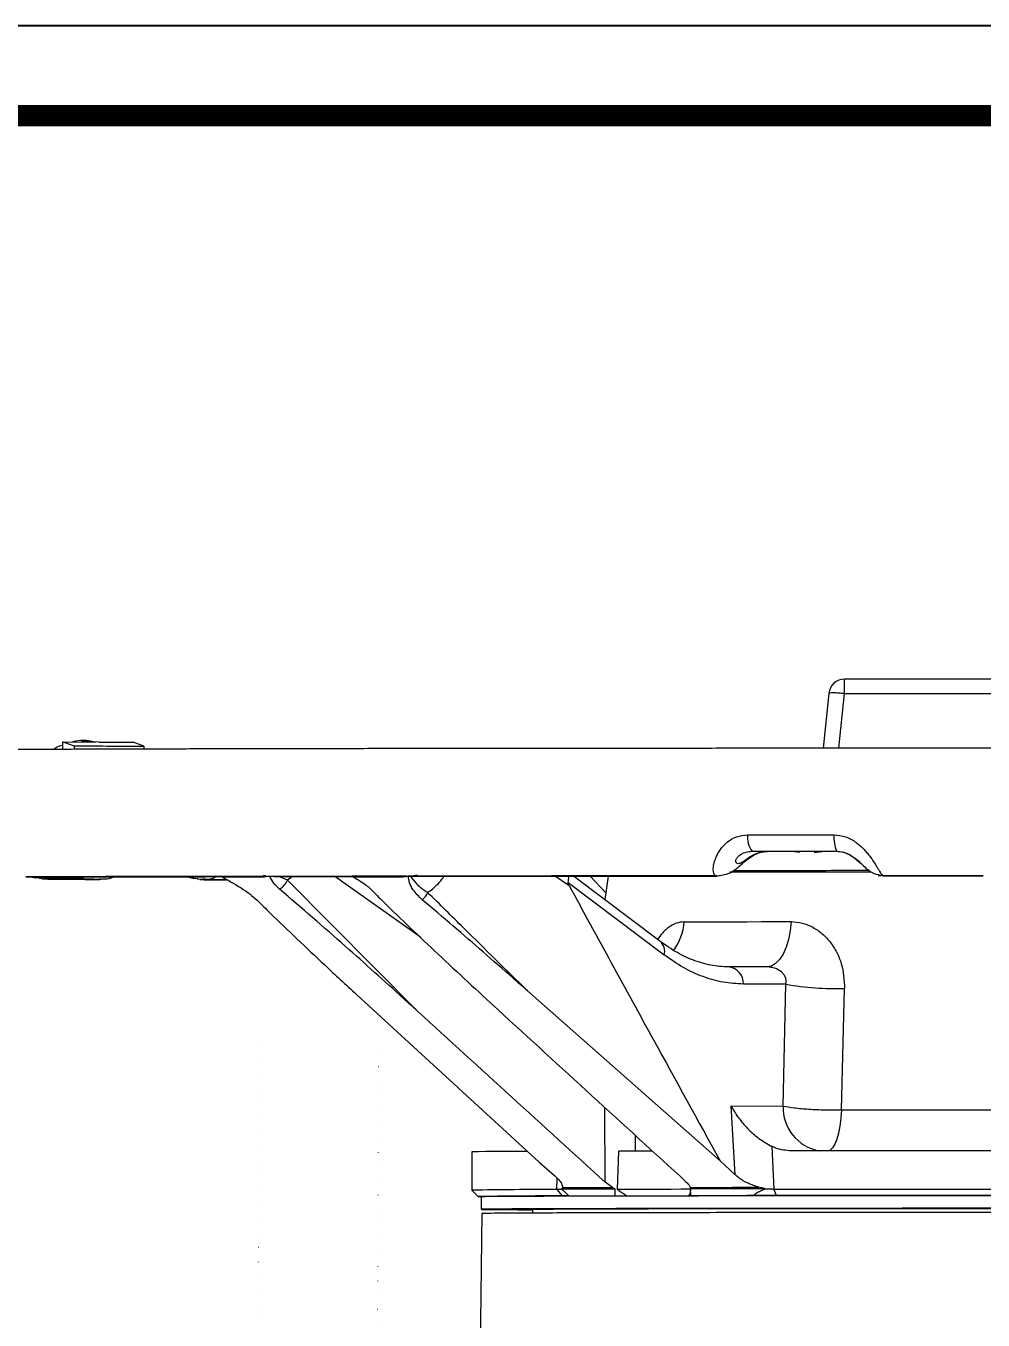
# Model space of a CAD drawing. Header units: millimetres. Extents: x 2642 to 4256, y 821 to 2003.
# Drawn here: x 3690.7 to 3840.6, y 1799.9 to 2002.6 of the extents above; entities that cross this region are included whole.
import ezdxf

# ---------------------------------------------------------------- set-up
doc = ezdxf.new("R2010")
doc.units = ezdxf.units.MM
doc.layers.add('5剖面线层', color=2, linetype='Continuous')
doc.layers.add('粗实线', color=7, linetype='Continuous', lineweight=40)

# ---------------------------------------------------------------- blocks, each defined once
blk = doc.blocks.new('图框2')
blk.add_line((23795.37, 7810.82), (22181, 7810.82))
at = {"const_width": 3.38}
blk.add_lwpolyline([(23781.31, 7796.75), (22251.31, 7796.75), (22251.31, 6643.63), (23781.31, 6643.63)], close=True, dxfattribs=at)

msp = doc.modelspace()

# ---------------------------------------------------------------- hatches: boundary and pattern name
at = {"layer": '5剖面线层'}
h = msp.add_hatch(dxfattribs=at)
h.set_pattern_fill('ANSI31', color=256, scale=0.5, angle=90)
h.set_pattern_definition([(135, (6315.0344, -2390.8635), (-1.122532, -1.122532), [])])
edge = h.paths.add_edge_path()
edge.add_ellipse((3736.457, 1847.564), major_axis=(-0.136, 701.893), ratio=0.0134611, start_angle=113.403806, end_angle=115.255842, ccw=False)
edge.add_arc((3731.06, 1250.811), 317.97, 90.58015, 91.86389)
edge.add_spline(control_points=[(3720.718, 1568.612), (3720.639, 1568.608), (3720.471, 1568.599), (3720.289, 1568.582), (3720.109, 1568.561), (3719.894, 1568.519), (3719.64, 1568.442), (3719.347, 1568.31), (3719.022, 1568.091), (3718.703, 1567.767), (3718.447, 1567.342), (3718.293, 1566.892), (3718.291, 1566.59), (3718.276, 1566.465)], knot_values=[0, 0, 0, 0, 0.143587, 0.3046059, 0.4330907, 0.511146, 0.5653697, 0.6229657, 0.690996, 0.7670468, 0.8502185, 0.9379743, 1, 1, 1, 1], degree=3, periodic=0)
edge.add_line((3718.276, 1566.465), (3718.279, 1548.092))
edge.add_line((3718.279, 1548.092), (3727.97, 1548.092))
edge = h.paths.add_edge_path()
edge.add_spline(control_points=[(3774.214, 1566.425), (3774.214, 1566.564), (3774.228, 1566.702), (3774.282, 1566.971), (3774.322, 1567.102), (3774.428, 1567.357), (3774.493, 1567.479), (3774.645, 1567.706), (3774.733, 1567.813), (3774.929, 1568.008), (3775.035, 1568.095), (3775.262, 1568.247), (3775.385, 1568.313), (3775.639, 1568.418), (3775.77, 1568.458), (3776.039, 1568.511), (3776.178, 1568.525), (3776.315, 1568.525)], knot_values=[0, 0, 0, 0, 0.125, 0.125, 0.25, 0.25, 0.375, 0.375, 0.5, 0.5, 0.625, 0.625, 0.75, 0.75, 0.875, 0.875, 1, 1, 1, 1], degree=3, periodic=0)
edge.add_line((3776.315, 1568.525), (3798.37, 1568.529))
edge.add_line((3798.37, 1568.529), (3798.37, 1572.746))
edge.add_line((3798.37, 1572.746), (3795.712, 1572.728))
edge.add_line((3795.712, 1572.728), (3787.697, 1572.787))
edge.add_line((3787.697, 1572.787), (3787.418, 1586.376))
edge.add_line((3787.418, 1586.376), (3787.31, 1586.376))
edge.add_line((3787.31, 1586.376), (3786.785, 1586.9))
edge.add_line((3786.785, 1586.9), (3786.26, 1587.425))
edge.add_line((3786.26, 1587.425), (3778.118, 1587.424))
edge.add_line((3778.118, 1587.424), (3777.592, 1586.899))
edge.add_line((3777.592, 1586.899), (3777.067, 1586.374))
edge.add_line((3777.067, 1586.374), (3777.066, 1584.274))
edge.add_line((3777.066, 1584.274), (3767.265, 1584.272))
edge.add_line((3767.265, 1584.272), (3767.144, 1577.429))
edge.add_line((3767.144, 1577.429), (3767.023, 1570.586))
edge.add_arc((3765.262, 1570.52), 1.762, -54.66619, 2.16996, ccw=False)
edge.add_arc((3780.168, 945.497), 623.74, 91.275674, 91.732412)
edge.add_arc((3752.756, 1943.449), 374.595, 270.03216, 271.30865, ccw=False)
edge.add_line((3752.966, 1568.854), (3745.183, 1568.825))
edge.add_ellipse((3736.457, 1847.564), major_axis=(-0.136, 701.893), ratio=0.0134611, start_angle=244.74386, end_angle=246.601321, ccw=False)
edge.add_line((3745.06, 1548.092), (3759.994, 1548.092))
edge.add_line((3759.994, 1548.092), (3759.994, 1551.724))
edge.add_line((3759.994, 1551.724), (3772.101, 1551.724))
edge.add_spline(control_points=[(3772.101, 1551.724), (3772.248, 1551.726), (3772.387, 1551.74), (3772.656, 1551.793), (3772.787, 1551.833), (3773.041, 1551.938), (3773.164, 1552.004), (3773.392, 1552.156), (3773.498, 1552.243), (3773.694, 1552.439), (3773.781, 1552.545), (3773.933, 1552.772), (3773.999, 1552.895), (3774.104, 1553.149), (3774.144, 1553.28), (3774.198, 1553.549), (3774.212, 1553.687), (3774.212, 1553.826)], knot_values=[0, 0, 0, 0, 0.125, 0.125, 0.25, 0.25, 0.375, 0.375, 0.5, 0.5, 0.625, 0.625, 0.75, 0.75, 0.875, 0.875, 1, 1, 1, 1], degree=3, periodic=0)
edge.add_line((3774.212, 1553.826), (3774.214, 1566.555))
h.paths.add_polyline_path([(3899.919, 1584.835), (3893.713, 1584.835), (3893.712, 1586.374), (3893.187, 1586.899), (3892.662, 1587.424), (3884.519, 1587.425), (3883.994, 1586.9), (3883.359, 1586.266), (3883.083, 1572.787), (3872.409, 1572.709), (3872.409, 1569.059), (3878.43, 1569.088), (3899.919, 1569.088)])
edge = h.paths.add_edge_path()
edge.add_spline(control_points=[(3920.223, 1571.124), (3920.222, 1570.957), (3920.244, 1570.797), (3920.324, 1570.483), (3920.383, 1570.327), (3920.611, 1569.894), (3920.831, 1569.641), (3921.096, 1569.452)], knot_values=[0, 0, 0, 0, 0.25, 0.25, 0.5, 0.5, 1, 1, 1, 1], degree=3, periodic=0)
edge.add_spline(control_points=[(3921.096, 1569.452), (3921.232, 1569.354), (3921.354, 1569.243), (3921.471, 1569.108), (3921.479, 1569.098), (3921.487, 1569.088)], knot_values=[0, 0, 0, 0, 0.25, 0.25, 0.2695281, 0.2695281, 0.2695281, 0.2695281], degree=3, periodic=0)
edge.add_line((3921.487, 1569.088), (3913.551, 1569.088))
edge.add_line((3913.551, 1569.088), (3913.551, 1584.835))
edge.add_line((3913.551, 1584.835), (3919.979, 1584.835))
edge.add_line((3919.979, 1584.835), (3919.984, 1584.835))
edge.add_line((3919.984, 1584.835), (3920.223, 1571.124))
h.paths.add_polyline_path([(3926.002, 1566.988, 0.4142136), (3923.902, 1569.088), (3913.716, 1569.088), (3913.735, 1552.291), (3913.735, 1548.092), (3917.228, 1548.092), (3921.973, 1548.092), (3924.002, 1548.092), (3926.002, 1548.092)])

# ---------------------------------------------------------------- linework, layer by layer
at = {"color": 7, "linetype": 'Continuous', "lineweight": 25}
for p, q in [((3818.89, 1898.028), (3818.89, 1900.283)), ((3851.865, 1900.283), (3818.89, 1900.283)), ((3816.404, 1898.042), (3815.511, 1889.465)), ((3818, 1889.466), (3818.89, 1898.028)), ((3818.89, 1898.028), (3851.865, 1898.027)), ((3696.499, 1890.473), (3698.292, 1889.849)), ((3696.499, 1890.473), (3701.635, 1890.45)), ((3696.499, 1889.297), (3696.499, 1890.473)), ((3698.292, 1889.849), (3698.292, 1889.303)), ((3702.175, 1890.448), (3699.449, 1890.568)), ((3700.206, 1890.692), (3699.67, 1890.694)), ((3702.175, 1890.448), (3707.503, 1890.427)), ((3709.166, 1889.797), (3707.503, 1890.427)), ((3709.166, 1889.797), (3709.166, 1889.337)), ((3804.395, 1873.338), (3817.641, 1873.342)), ((3804.395, 1873.338), (3806.774, 1873.315)), ((3811.839, 1873.16), (3810.601, 1873.311)), ((3814.113, 1873.161), (3815.353, 1873.313)), ((3690.815, 1869.321), (3690.733, 1869.333)), ((3690.815, 1869.321), (3691.034, 1869.332)), ((3692.989, 1869.076), (3692.413, 1869.202)), ((3692.829, 1869.145), (3693.166, 1869.1)), ((3693.323, 1869.012), (3693.037, 1869.048)), ((3693.237, 1869.021), (3693.037, 1869.048)), ((3693.166, 1869.1), (3693.224, 1869.092)), ((3693.224, 1869.092), (3694.174, 1868.964)), ((3701.454, 1868.981), (3702.253, 1869.021)), ((3702.197, 1868.935), (3703.009, 1869.059)), ((3702.253, 1869.021), (3702.437, 1869.03)), ((3704.095, 1869.225), (3704.747, 1869.324)), ((3717.634, 1868.999), (3717.241, 1869.097)), ((3717.938, 1868.933), (3717.525, 1868.975)), ((3717.628, 1868.965), (3717.525, 1868.975)), ((3718.099, 1868.943), (3717.938, 1868.933)), ((3717.938, 1868.933), (3722.109, 1868.923)), ((3718.517, 1868.942), (3718.099, 1868.943)), ((3718.222, 1868.951), (3718.625, 1868.891)), ((3721.504, 1869.456), (3727.967, 1869.469)), ((3721.504, 1869.456), (3721.76, 1869.319)), ((3721.76, 1869.319), (3728.002, 1869.326)), ((3728.257, 1869.468), (3727.854, 1869.467)), ((3727.967, 1869.469), (3728.002, 1869.326)), ((3728.002, 1869.326), (3728.745, 1869.429)), ((3731.686, 1868.806), (3730.22, 1869.419)), ((3732.468, 1869.388), (3731.686, 1868.806)), ((3752.078, 1848.245), (3731.686, 1868.806)), ((3752.497, 1859.866), (3739.11, 1869.399)), ((3741.774, 1869.435), (3741.858, 1869.428)), ((3742.144, 1869.493), (3749.529, 1869.503)), ((3742.144, 1869.493), (3742.426, 1869.337)), ((3742.426, 1869.337), (3749.521, 1869.34)), ((3749.529, 1869.503), (3749.521, 1869.34)), ((3750.546, 1869.445), (3750.942, 1869.42)), ((3751.456, 1869.525), (3751.974, 1869.631)), ((3773.629, 1869.442), (3775.765, 1867.958)), ((3789.982, 1859.243), (3776.467, 1869.444)), ((3781.495, 1866.82), (3779.076, 1869.446)), ((3781.865, 1869.448), (3781.346, 1865.761)), ((3798.725, 1869.492), (3799.405, 1869.545)), ((3798.761, 1869.478), (3799.405, 1869.545)), ((3798.834, 1869.5), (3798.761, 1869.478)), ((3824.163, 1869.553), (3824.534, 1869.522)), ((3824.882, 1869.482), (3824.163, 1869.553)), ((3824.474, 1869.611), (3824.618, 1869.568)), ((3775.628, 1868.428), (3790.638, 1857.098)), ((3806.781, 1855.225), (3800.668, 1855.244)), ((3807.385, 1855.206), (3807.38, 1855.173)), ((3807.407, 1855.341), (3807.391, 1855.243)), ((3742.469, 1850.908), (3771.048, 1824.65)), ((3799.402, 1824.863), (3769.221, 1851.483)), ((3809.68, 1852.511), (3803.034, 1852.531)), ((3809.243, 1833.437), (3809.68, 1852.511)), ((3818.409, 1832.841), (3818.888, 1851.855)), ((3781.393, 1821.532), (3781.361, 1833.193)), ((3801.109, 1833.463), (3809.243, 1833.437)), ((3801.73, 1822.675), (3801.109, 1833.463)), ((3786.137, 1826.382), (3786.129, 1828.833)), ((3760.513, 1826.264), (3760.513, 1820.264)), ((3783.329, 1820.379), (3783.566, 1826.38)), ((3807.469, 1827.124), (3807.832, 1820.413)), ((3771.048, 1824.65), (3773.491, 1822.54)), ((3801.73, 1822.675), (3799.402, 1824.863)), ((3760.513, 1820.264), (3761.513, 1819.264)), ((3773.83, 1820.356), (3773.888, 1822.097)), ((3773.83, 1820.356), (3774.652, 1819.354)), ((3774.61, 1820.463), (3774.607, 1820.383)), ((3774.721, 1820.661), (3774.61, 1820.463)), ((3782.569, 1820.68), (3781.393, 1821.532)), ((3782.569, 1820.68), (3782.931, 1820.483)), ((3782.931, 1820.483), (3782.894, 1819.38)), ((3794.712, 1820.701), (3794.768, 1820.503)), ((3794.812, 1819.4), (3794.768, 1820.503)), ((3806.415, 1820.516), (3805.484, 1820.713)), ((3806.419, 1820.43), (3806.415, 1820.516)), ((3807.832, 1820.413), (3806.419, 1820.43)), ((3808.201, 1819.411), (3807.832, 1820.413)), ((3762.013, 1819.264), (3762.013, 1817.264)), ((3774.652, 1819.354), (3775.508, 1819.358)), ((3775.67, 1819.362), (3775.709, 1819.363)), ((3794.828, 1819.248), (3794.822, 1819.387)), ((3762.113, 1816.606), (3761.591, 1776.77)), ((3770.013, 1817.277), (3770.013, 1816.676))]:
    msp.add_line(p, q, dxfattribs=at)
at = {"color": 7, "linetype": 'Continuous', "lineweight": 25, "flags": 128}
for points in [[(3803.694, 1875.922), (3805.378, 1875.923), (3807.064, 1875.924), (3808.754, 1875.924), (3810.446, 1875.925), (3812.141, 1875.925), (3813.838, 1875.926), (3815.537, 1875.926), (3817.239, 1875.927)], [(3815.353, 1873.313), (3814.758, 1873.313), (3814.163, 1873.313), (3813.568, 1873.312), (3812.974, 1873.312), (3812.38, 1873.312), (3811.787, 1873.312), (3811.194, 1873.312), (3810.601, 1873.311)], [(3823.063, 1870.085), (3822.244, 1870.084), (3818.058, 1870.082), (3813.987, 1870.078), (3810.06, 1870.074), (3806.302, 1870.07), (3802.739, 1870.064), (3800.91, 1870.061)], [(3793.778, 1862.292), (3795.565, 1862.296), (3797.448, 1862.3), (3799.424, 1862.304), (3801.487, 1862.308), (3803.633, 1862.311), (3805.855, 1862.314), (3808.15, 1862.317), (3810.51, 1862.32)], [(3810.51, 1862.32), (3810.357, 1860.883), (3810.089, 1859.53), (3809.715, 1858.303), (3809.248, 1857.241), (3808.701, 1856.378), (3808.092, 1855.743), (3807.441, 1855.354), (3806.769, 1855.225)], [(3818.409, 1832.841), (3818.32, 1831.536), (3818.165, 1830.307), (3817.95, 1829.193), (3817.68, 1828.229), (3817.364, 1827.446), (3817.012, 1826.869), (3816.637, 1826.517), (3816.41, 1826.419)], [(3818.409, 1832.841), (3822.895, 1832.843), (3827.46, 1832.845), (3832.075, 1832.846), (3836.712, 1832.846), (3841.341, 1832.845), (3845.934, 1832.844), (3850.462, 1832.842), (3854.897, 1832.839), (3859.212, 1832.835), (3863.379, 1832.831), (3867.373, 1832.826), (3871.168, 1832.82), (3874.742, 1832.814), (3878.073, 1832.807), (3881.138, 1832.799), (3883.92, 1832.791), (3886.401, 1832.783)], [(3788.711, 1826.39), (3787.474, 1826.387), (3786.145, 1826.385), (3784.842, 1826.382), (3783.566, 1826.38)], [(3902.013, 1826.338), (3899.366, 1826.348), (3896.394, 1826.357), (3893.11, 1826.366), (3889.533, 1826.375), (3885.679, 1826.383), (3881.569, 1826.39), (3877.225, 1826.397), (3872.667, 1826.403), (3867.919, 1826.408), (3863.006, 1826.413), (3857.952, 1826.417), (3852.784, 1826.42), (3847.528, 1826.422), (3842.21, 1826.424), (3836.858, 1826.424), (3831.499, 1826.424), (3826.161, 1826.423), (3820.871, 1826.421), (3815.655, 1826.419), (3810.54, 1826.415)], [(3774.61, 1820.463), (3775.561, 1820.465), (3776.538, 1820.468), (3777.541, 1820.471), (3778.57, 1820.473), (3779.624, 1820.476), (3780.702, 1820.478), (3781.805, 1820.481), (3782.931, 1820.483)], [(3774.721, 1820.661), (3775.624, 1820.664), (3776.55, 1820.666), (3777.498, 1820.669), (3778.469, 1820.671), (3779.462, 1820.673), (3780.477, 1820.676), (3781.512, 1820.678), (3782.569, 1820.68)], [(3794.776, 1820.399), (3793.251, 1820.397), (3791.751, 1820.394), (3790.277, 1820.392), (3788.83, 1820.39), (3787.411, 1820.387), (3786.021, 1820.385), (3784.66, 1820.382), (3783.329, 1820.379)], [(3794.712, 1820.701), (3796.007, 1820.702), (3797.317, 1820.704), (3798.643, 1820.706), (3799.984, 1820.707), (3801.338, 1820.709), (3802.707, 1820.71), (3804.089, 1820.711), (3805.484, 1820.713)], [(3794.768, 1820.503), (3796.163, 1820.505), (3797.577, 1820.507), (3799.009, 1820.508), (3800.459, 1820.51), (3801.925, 1820.512), (3803.406, 1820.513), (3804.903, 1820.514), (3806.415, 1820.516)], [(3807.832, 1820.413), (3812.89, 1820.417), (3818.063, 1820.42), (3823.326, 1820.422), (3828.652, 1820.424), (3834.013, 1820.424), (3839.381, 1820.424), (3844.729, 1820.423), (3850.031, 1820.421)], [(3762.013, 1819.246), (3761.979, 1819.247), (3761.574, 1819.258), (3761.548, 1819.269), (3761.904, 1819.281), (3762.638, 1819.292), (3763.747, 1819.303), (3765.226, 1819.314), (3767.066, 1819.325), (3769.258, 1819.335), (3771.791, 1819.345), (3774.652, 1819.354)], [(3775.709, 1819.363), (3776.543, 1819.365), (3777.396, 1819.367), (3778.267, 1819.369), (3779.157, 1819.371), (3780.065, 1819.373), (3780.991, 1819.376), (3781.934, 1819.378), (3782.894, 1819.38)], [(3784.781, 1819.379), (3785.917, 1819.382), (3787.074, 1819.384), (3788.253, 1819.386), (3789.453, 1819.388), (3790.672, 1819.39), (3791.911, 1819.392), (3793.169, 1819.394), (3794.446, 1819.396)], [(3843.111, 1819.42), (3838.049, 1819.421), (3832.976, 1819.421), (3827.914, 1819.42), (3822.888, 1819.419), (3817.923, 1819.417), (3813.041, 1819.414), (3808.267, 1819.41), (3803.622, 1819.406), (3799.129, 1819.401), (3794.81, 1819.395), (3794.559, 1819.395)], [(3794.812, 1819.4), (3795.979, 1819.401), (3797.158, 1819.403), (3798.35, 1819.404), (3799.554, 1819.406), (3800.77, 1819.407), (3801.998, 1819.408), (3803.237, 1819.41), (3804.486, 1819.411)], [(3808.201, 1819.411), (3813.191, 1819.415), (3818.295, 1819.418), (3823.488, 1819.42), (3828.742, 1819.422), (3834.031, 1819.422), (3839.327, 1819.422), (3844.604, 1819.421), (3849.835, 1819.419)], [(3843.111, 1817.42), (3838.049, 1817.421), (3832.976, 1817.421), (3827.914, 1817.42), (3822.888, 1817.419), (3817.923, 1817.417), (3813.041, 1817.414), (3808.267, 1817.41), (3803.622, 1817.406), (3799.129, 1817.401), (3794.81, 1817.395), (3790.685, 1817.389), (3786.773, 1817.382), (3783.094, 1817.374), (3779.664, 1817.366), (3776.5, 1817.358), (3773.618, 1817.349), (3771.031, 1817.34), (3768.751, 1817.33), (3766.789, 1817.32), (3765.154, 1817.31), (3763.855, 1817.299), (3762.898, 1817.289), (3762.286, 1817.278), (3762.024, 1817.267), (3762.111, 1817.256), (3762.548, 1817.245), (3763.334, 1817.235), (3764.463, 1817.224), (3765.93, 1817.214), (3767.729, 1817.204), (3769.852, 1817.194), (3770.013, 1817.193)], [(3770.013, 1817.252), (3769.806, 1817.259), (3769.806, 1817.27), (3770.157, 1817.28), (3770.856, 1817.29), (3771.9, 1817.3), (3773.284, 1817.31), (3775, 1817.319), (3777.038, 1817.329), (3779.389, 1817.338), (3782.039, 1817.346), (3784.974, 1817.354), (3788.179, 1817.362), (3791.636, 1817.369), (3795.328, 1817.376), (3799.234, 1817.381), (3803.333, 1817.387), (3807.605, 1817.391), (3812.025, 1817.395), (3816.57, 1817.399), (3821.217, 1817.401), (3825.939, 1817.403), (3830.713, 1817.404), (3835.513, 1817.405), (3840.312, 1817.404), (3845.086, 1817.403)]]:
    msp.add_lwpolyline(points, dxfattribs=at)
at = {"color": 7, "linetype": 'Continuous', "lineweight": 25}
for centre, radius, start, end in [((3818.89, 1897.783), 2.5, 89.99963, 174.0622), ((3807.221, 1875.492), 3.552, 173.03617, 217.31461), ((3822.679, 1875.451), 5.461, 174.99942, 202.70803), ((3728.947, 1870.007), 2.99, 299.82941, 336.32535), ((3750.887, 1868.087), 2.995, 308.67298, 336.20635), ((3784.421, 1863.163), 9.398, 325.32743, 354.67802), ((3788.674, 1857.67), 2.046, 343.7516, 50.24879), ((3800.403, 1852.624), 2.633, 357.9869, 84.42865), ((3817.39, 1895.761), 43.932, 259.89257, 271.95432), ((3816.167, 1833.234), 6.927, 178.32202, 259.40651), ((3767.586, 1504.332), 322.01, 89.73693, 91.25872), ((3772.308, 1069.732), 750.625, 89.883813, 90.900378), ((3773.697, 1086.981), 732.377, 89.853938, 90.914175)]:
    msp.add_arc(centre, radius, start, end, dxfattribs=at)
msp.add_open_spline([(3818.89, 1898.028), (3818.566, 1898.057), (3817.919, 1898.117), (3817.1, 1898.145), (3816.524, 1898.125), (3816.444, 1898.07), (3816.404, 1898.042)], degree=3, dxfattribs=at)
for points, knots in [([(3835.513, 1889.468), (3833.115, 1889.468), (3829.733, 1889.468), (3824.73, 1889.467), (3820.439, 1889.466), (3815.335, 1889.465), (3809.993, 1889.464), (3804.427, 1889.462), (3798.725, 1889.459), (3792.94, 1889.456), (3787.115, 1889.452), (3781.285, 1889.448), (3775.478, 1889.443), (3769.718, 1889.438), (3764.027, 1889.432), (3758.423, 1889.426), (3752.922, 1889.419), (3747.541, 1889.412), (3742.291, 1889.405), (3737.187, 1889.396), (3732.24, 1889.388), (3727.46, 1889.379), (3722.857, 1889.37), (3718.441, 1889.36), (3714.219, 1889.35), (3710.199, 1889.34), (3706.387, 1889.329), (3702.79, 1889.318), (3699.412, 1889.307), (3696.257, 1889.296), (3693.329, 1889.285), (3690.63, 1889.273), (3688.161, 1889.261), (3685.921, 1889.25), (3683.916, 1889.238), (3682.192, 1889.227), (3681.228, 1889.219), (3680.783, 1889.216)], [0, 0, 0, 0, 0.0344071, 0.0485109, 0.0718894, 0.0961605, 0.1221805, 0.149305, 0.1772714, 0.2058697, 0.2349502, 0.2644009, 0.2941371, 0.3240924, 0.3542143, 0.3844599, 0.4147936, 0.445185, 0.4756078, 0.5060385, 0.5364555, 0.5668389, 0.5971695, 0.6274283, 0.6575964, 0.6876542, 0.7175815, 0.7473561, 0.7769545, 0.8063502, 0.8355137, 0.8644114, 0.8930048, 0.921249, 0.9490912, 0.9764687, 1, 1, 1, 1]), ([(3695.029, 1889.291), (3695.131, 1889.384), (3695.554, 1889.765), (3696.092, 1889.865), (3696.499, 1889.941)], [0, 0, 0, 0, 0.2430477, 1, 1, 1, 1]), ([(3698.057, 1890.466), (3698.212, 1890.522), (3699.363, 1890.941), (3700.58, 1890.678), (3701.635, 1890.45)], [0, 0, 0, 0, 0.1344178, 1, 1, 1, 1]), ([(3698.292, 1889.849), (3699.949, 1889.841), (3703.271, 1889.823), (3707.198, 1889.806), (3709.166, 1889.797)], [0, 0, 0, 0, 0.498853, 1, 1, 1, 1]), ([(3996.987, 1869.186), (3997.042, 1869.192), (3997.182, 1869.208), (3997.564, 1869.265), (3998.132, 1869.378), (3998.854, 1869.57), (3999.767, 1869.897), (4000.892, 1870.445), (4002.149, 1871.292), (4003.378, 1872.455), (4004.429, 1873.87), (4005.222, 1875.465), (4005.721, 1877.179), (4005.91, 1878.956), (4005.781, 1880.738), (4005.339, 1882.469), (4004.597, 1884.094), (4003.579, 1885.562), (4002.319, 1886.826), (4000.954, 1887.779), (3999.696, 1888.385), (3998.699, 1888.726), (3997.941, 1888.914), (3997.36, 1889.017), (3996.915, 1889.074), (3996.547, 1889.107), (3996.134, 1889.132), (3995.743, 1889.145), (3995.155, 1889.159), (3994.37, 1889.172), (3993.437, 1889.185), (3992.251, 1889.197), (3990.867, 1889.21), (3989.204, 1889.222), (3987.269, 1889.235), (3985.067, 1889.248), (3982.6, 1889.261), (3979.874, 1889.274), (3976.894, 1889.286), (3973.665, 1889.299), (3970.194, 1889.311), (3966.485, 1889.322), (3962.547, 1889.334), (3958.385, 1889.345), (3954.008, 1889.355), (3949.424, 1889.366), (3944.641, 1889.376), (3939.667, 1889.385), (3934.512, 1889.394), (3929.186, 1889.403), (3923.698, 1889.411), (3918.059, 1889.419), (3912.279, 1889.426), (3906.372, 1889.432), (3900.349, 1889.438), (3894.224, 1889.444), (3888.012, 1889.449), (3881.731, 1889.453), (3875.407, 1889.457), (3869.074, 1889.46), (3862.798, 1889.463), (3856.746, 1889.465), (3851.301, 1889.466), (3846.525, 1889.467), (3841.396, 1889.468), (3837.76, 1889.468), (3835.513, 1889.468)], [0, 0, 0, 0, 0.0017465, 0.0044658, 0.0070078, 0.0098268, 0.0132699, 0.01777, 0.0233681, 0.0295284, 0.0358372, 0.0421771, 0.0485239, 0.0548725, 0.0612218, 0.0675716, 0.0739223, 0.080274, 0.0866264, 0.0929737, 0.0980915, 0.1017275, 0.1047111, 0.1075398, 0.110673, 0.1150505, 0.1222946, 0.1411051, 0.1636746, 0.1818588, 0.204115, 0.2240384, 0.2453355, 0.2673737, 0.2899055, 0.3127692, 0.3358643, 0.359126, 0.3825109, 0.405989, 0.4295389, 0.4531449, 0.4767954, 0.5004811, 0.5241948, 0.5479305, 0.5716831, 0.5954484, 0.619222, 0.6430003, 0.666779, 0.690554, 0.7143201, 0.7380713, 0.7617997, 0.7854945, 0.8091398, 0.8327115, 0.8561692, 0.8794397, 0.9023738, 0.9246109, 0.9449865, 0.9610624, 0.975932, 1, 1, 1, 1]), ([(3798.725, 1869.492), (3798.619, 1869.575), (3798.412, 1869.739), (3798.295, 1870.398), (3798.362, 1871.156), (3798.555, 1871.869), (3798.766, 1872.429), (3799.056, 1873.014), (3799.57, 1873.82), (3800.45, 1874.783), (3801.908, 1875.72), (3803.1, 1875.855), (3803.694, 1875.922)], [0, 0, 0, 0, 0.12824094, 0.2497124, 0.38013368, 0.44117675, 0.49972094, 0.5635671, 0.62460086, 0.74964368, 0.87499954, 1, 1, 1, 1]), ([(3817.239, 1875.927), (3817.848, 1875.86), (3819.071, 1875.726), (3820.409, 1874.944), (3821.324, 1874.212), (3821.93, 1873.622), (3822.471, 1873.01), (3823.079, 1872.229), (3823.573, 1871.488), (3823.972, 1870.842), (3824.309, 1870.281), (3824.638, 1869.733), (3824.786, 1869.576), (3824.862, 1869.495)], [0, 0, 0, 0, 0.1245194, 0.2495841, 0.3108218, 0.3749069, 0.4359753, 0.4998788, 0.6193777, 0.6832429, 0.7501183, 0.8717113, 1, 1, 1, 1]), ([(3799.244, 1869.545), (3799.773, 1869.627), (3800.914, 1869.802), (3802.011, 1870.669), (3802.923, 1871.466), (3803.701, 1872.139), (3804.551, 1872.697), (3805.272, 1873.044), (3806.043, 1873.276), (3806.549, 1873.301), (3806.81, 1873.315)], [0, 0, 0, 0, 0.1857217, 0.4006953, 0.525066, 0.6801172, 0.7583564, 0.8357456, 0.9152422, 1, 1, 1, 1]), ([(3806.774, 1873.315), (3806.448, 1873.291), (3805.797, 1873.244), (3804.867, 1872.89), (3804.093, 1872.448), (3803.326, 1871.915), (3802.705, 1871.492), (3802.2, 1871.34), (3801.875, 1871.503), (3801.822, 1871.931), (3802.126, 1872.465), (3802.641, 1872.908), (3803.432, 1873.267), (3804.074, 1873.314), (3804.395, 1873.338)], [0, 0, 0, 0, 0.0625989, 0.1249043, 0.1872263, 0.2496807, 0.3746119, 0.4998044, 0.6249986, 0.7497987, 0.8151711, 0.8749227, 0.9374287, 1, 1, 1, 1]), ([(3810.601, 1873.311), (3809.911, 1873.312), (3808.53, 1873.312), (3807.36, 1873.314), (3806.774, 1873.315)], [0, 0, 0, 0, 0.500015, 1, 1, 1, 1]), ([(3817.849, 1873.317), (3817.622, 1873.316), (3816.938, 1873.315), (3815.988, 1873.314), (3815.353, 1873.313)], [0, 0, 0, 0, 0.33151063, 1, 1, 1, 1]), ([(3817.641, 1873.342), (3817.97, 1873.319), (3818.627, 1873.271), (3819.528, 1872.912), (3820.234, 1872.469), (3820.866, 1871.94), (3821.277, 1871.514), (3821.413, 1871.452), (3821.476, 1871.423)], [0, 0, 0, 0, 0.1298177, 0.2599092, 0.3835834, 0.5188926, 0.7778114, 1, 1, 1, 1]), ([(3818.543, 1873.24), (3818.819, 1873.158), (3819.383, 1872.99), (3820.195, 1872.516), (3820.958, 1871.914), (3821.973, 1870.969), (3823.023, 1869.908), (3824.042, 1869.699), (3824.474, 1869.611)], [0, 0, 0, 0, 0.099024, 0.2022508, 0.3197532, 0.4562471, 0.7696172, 1, 1, 1, 1]), ([(3690.714, 1869.332), (3692.244, 1869.338), (3695.31, 1869.35), (3700.264, 1869.366), (3705.257, 1869.38), (3710.241, 1869.392), (3715.538, 1869.404), (3719.341, 1869.412), (3721.242, 1869.416)], [0, 0, 0, 0, 0.1901055, 0.3809491, 0.5349186, 0.6888882, 0.8444441, 1, 1, 1, 1]), ([(3721.274, 1869.403), (3718.958, 1869.399), (3714.317, 1869.39), (3708.358, 1869.376), (3703.169, 1869.362), (3698.699, 1869.349), (3694.534, 1869.336), (3692.055, 1869.326), (3690.815, 1869.321)], [0, 0, 0, 0, 0.1905993, 0.3819402, 0.5356681, 0.689396, 0.844698, 1, 1, 1, 1]), ([(3691.588, 1869.362), (3691.659, 1869.334), (3691.927, 1869.228), (3692.207, 1869.213), (3692.413, 1869.202)], [0, 0, 0, 0, 0.2662563, 1, 1, 1, 1]), ([(3691.694, 1869.277), (3691.723, 1869.277), (3692.674, 1869.282), (3694.774, 1869.29), (3698.011, 1869.302), (3701.52, 1869.314), (3705.258, 1869.326), (3709.227, 1869.337), (3713.423, 1869.348), (3717.451, 1869.358), (3720.169, 1869.364), (3721.338, 1869.366)], [0, 0, 0, 0, 0.003964, 0.1311845, 0.2589432, 0.3871182, 0.5156196, 0.6443792, 0.7733439, 0.9024716, 1, 1, 1, 1]), ([(3696.402, 1869.385), (3696.184, 1869.288), (3695.262, 1868.88), (3694.162, 1868.955), (3693.323, 1869.012)], [0, 0, 0, 0, 0.23741312, 1, 1, 1, 1]), ([(3693.323, 1869.012), (3694.594, 1869.006), (3697.139, 1868.996), (3700.015, 1868.986), (3701.454, 1868.981)], [0, 0, 0, 0, 0.4993995, 1, 1, 1, 1]), ([(3701.374, 1868.991), (3699.935, 1868.996), (3697.158, 1869.006), (3694.7, 1869.016), (3693.515, 1869.02)], [0, 0, 0, 0, 0.5178805, 1, 1, 1, 1]), ([(3694.15, 1868.964), (3694.156, 1868.964), (3695.159, 1868.96), (3697.389, 1868.952), (3700.08, 1868.942), (3701.79, 1868.937), (3702.256, 1868.935)], [0, 0, 0, 0, 0.0022858, 0.4215553, 0.8421077, 1, 1, 1, 1]), ([(3702.437, 1869.03), (3702.869, 1869.005), (3703.504, 1868.967), (3704.156, 1869.237), (3704.365, 1869.323)], [0, 0, 0, 0, 0.68017584, 1, 1, 1, 1]), ([(3716.052, 1869.354), (3716.161, 1869.308), (3716.555, 1869.14), (3716.953, 1869.115), (3717.241, 1869.097)], [0, 0, 0, 0, 0.2767867, 1, 1, 1, 1]), ([(3720.518, 1869.364), (3720.325, 1869.248), (3719.725, 1868.887), (3718.949, 1868.933), (3718.423, 1868.964)], [0, 0, 0, 0, 0.3216108, 1, 1, 1, 1]), ([(3718.612, 1868.891), (3719.601, 1868.889), (3720.76, 1868.886), (3721.996, 1868.884), (3722.178, 1868.883)], [0, 0, 0, 0, 0.8524702, 1, 1, 1, 1]), ([(3721.242, 1869.416), (3721.238, 1869.423), (3721.23, 1869.439), (3721.34, 1869.454), (3721.456, 1869.455), (3721.504, 1869.456)], [0, 0, 0, 0, 0.36415878, 0.730056, 1, 1, 1, 1]), ([(3721.242, 1869.416), (3721.313, 1869.387), (3721.458, 1869.33), (3721.658, 1869.323), (3721.76, 1869.319)], [0, 0, 0, 0, 0.4905779, 1, 1, 1, 1]), ([(3721.274, 1869.403), (3722.35, 1868.814), (3723.966, 1867.929), (3725.826, 1866.651), (3726.548, 1866.002), (3726.914, 1865.673)], [0, 0, 0, 0, 0.4948815, 0.7435182, 1, 1, 1, 1]), ([(3727.967, 1869.469), (3728.048, 1869.468), (3728.208, 1869.466), (3728.491, 1869.449), (3728.668, 1869.435), (3728.745, 1869.429)], [0, 0, 0, 0, 0.3587973, 0.7200357, 1, 1, 1, 1]), ([(3728.745, 1869.429), (3730.845, 1869.432), (3735.05, 1869.439), (3739.521, 1869.445), (3741.76, 1869.448)], [0, 0, 0, 0, 0.4993351, 1, 1, 1, 1]), ([(3728.907, 1869.416), (3730.987, 1869.42), (3735.146, 1869.426), (3739.565, 1869.432), (3741.774, 1869.435)], [0, 0, 0, 0, 0.5000042, 1, 1, 1, 1]), ([(3730.435, 1867.413), (3730.099, 1867.735), (3729.373, 1868.433), (3729.07, 1869.072), (3728.907, 1869.416)], [0, 0, 0, 0, 0.461832, 1, 1, 1, 1]), ([(3729.659, 1869.383), (3730.528, 1869.385), (3733.056, 1869.389), (3737.141, 1869.396), (3740.43, 1869.401), (3741.927, 1869.404)], [0, 0, 0, 0, 0.2220878, 0.6459102, 1, 1, 1, 1]), ([(3741.76, 1869.448), (3741.766, 1869.456), (3741.779, 1869.472), (3741.925, 1869.49), (3742.074, 1869.492), (3742.144, 1869.493)], [0, 0, 0, 0, 0.34458151, 0.6913843, 1, 1, 1, 1]), ([(3741.76, 1869.448), (3741.928, 1869.399), (3742.13, 1869.34), (3742.383, 1869.337), (3742.426, 1869.337)], [0, 0, 0, 0, 0.8320754, 1, 1, 1, 1]), ([(3741.774, 1869.435), (3742.57, 1868.979), (3743.684, 1868.341), (3744.442, 1867.65), (3744.659, 1867.453)], [0, 0, 0, 0, 0.7138885, 1, 1, 1, 1]), ([(3749.521, 1869.34), (3749.657, 1869.344), (3749.933, 1869.353), (3750.234, 1869.423), (3750.387, 1869.458)], [0, 0, 0, 0, 0.4892665, 1, 1, 1, 1]), ([(3749.529, 1869.503), (3749.621, 1869.502), (3749.807, 1869.5), (3750.118, 1869.481), (3750.301, 1869.466), (3750.387, 1869.458)], [0, 0, 0, 0, 0.3456454, 0.6937449, 1, 1, 1, 1]), ([(3750.387, 1869.458), (3753.255, 1869.461), (3759.001, 1869.468), (3767.421, 1869.475), (3775.446, 1869.48), (3783.05, 1869.485), (3790.805, 1869.489), (3796.085, 1869.491), (3798.725, 1869.492)], [0, 0, 0, 0, 0.1905194, 0.3817787, 0.5355474, 0.689316, 0.844658, 1, 1, 1, 1]), ([(3798.761, 1869.478), (3795.525, 1869.477), (3789.04, 1869.475), (3780.159, 1869.47), (3772.059, 1869.465), (3764.72, 1869.459), (3757.517, 1869.453), (3752.869, 1869.448), (3750.546, 1869.445)], [0, 0, 0, 0, 0.191069, 0.3828813, 0.5363817, 0.689882, 0.844941, 1, 1, 1, 1]), ([(3752.759, 1865.749), (3752.229, 1866.273), (3751.324, 1867.169), (3750.734, 1868.409), (3750.609, 1869.097), (3750.546, 1869.445)], [0, 0, 0, 0, 0.4102096, 0.7017854, 1, 1, 1, 1]), ([(3750.943, 1869.42), (3751.233, 1869.007), (3751.671, 1868.382), (3752.51, 1867.655), (3753.029, 1867.273), (3753.318, 1867.078), (3753.48, 1866.972), (3753.567, 1866.918), (3753.612, 1866.89), (3753.623, 1866.882), (3753.626, 1866.88), (3753.627, 1866.879), (3753.627, 1866.879), (3753.627, 1866.879)], [0, 0, 0, 0, 0.49197562, 0.74489765, 0.87175356, 0.93563258, 0.96773802, 0.99159295, 0.99772437, 0.99934206, 0.99978984, 0.99992413, 1, 1, 1, 1]), ([(3751.165, 1869.417), (3752.099, 1869.418), (3754.912, 1869.422), (3759.756, 1869.428), (3765.675, 1869.434), (3771.716, 1869.44), (3777.854, 1869.445), (3784.076, 1869.45), (3790.366, 1869.454), (3795.317, 1869.457), (3798.187, 1869.459), (3798.921, 1869.459)], [0, 0, 0, 0, 0.0636959, 0.1918521, 0.3199247, 0.4478685, 0.5756211, 0.7030914, 0.8301371, 0.9565192, 1, 1, 1, 1]), ([(3753.627, 1866.879), (3753.891, 1867.064), (3754.385, 1867.411), (3755.125, 1868.118), (3755.742, 1868.721), (3756.054, 1869.262), (3756.148, 1869.423)], [0, 0, 0, 0, 0.28673118, 0.53732024, 0.86197598, 1, 1, 1, 1]), ([(3775.628, 1868.428), (3775.677, 1868.756), (3775.731, 1869.116), (3775.651, 1869.417), (3775.643, 1869.443)], [0, 0, 0, 0, 0.911396, 1, 1, 1, 1]), ([(3801.436, 1870.334), (3802.058, 1870.335), (3804.379, 1870.339), (3808.983, 1870.346), (3815.143, 1870.352), (3819.803, 1870.356), (3822.407, 1870.357), (3822.762, 1870.357)], [0, 0, 0, 0, 0.1039033, 0.3876622, 0.671421, 0.9551799, 1, 1, 1, 1]), ([(3824.862, 1869.495), (3827.476, 1869.495), (3832.71, 1869.495), (3837.951, 1869.494), (3840.574, 1869.493)], [0, 0, 0, 0, 0.4994046, 1, 1, 1, 1]), ([(3840.561, 1869.481), (3837.95, 1869.481), (3832.72, 1869.482), (3827.497, 1869.482), (3824.882, 1869.482)], [0, 0, 0, 0, 0.499406, 1, 1, 1, 1]), ([(3824.907, 1869.467), (3825.086, 1869.467), (3826.686, 1869.467), (3830.221, 1869.468), (3833.58, 1869.468), (3835.513, 1869.468)], [0, 0, 0, 0, 0.0506143, 0.4536054, 1, 1, 1, 1]), ([(3752.078, 1848.245), (3751.329, 1848.927), (3747.589, 1852.333), (3740.511, 1858.721), (3733.891, 1864.431), (3730.435, 1867.413)], [0, 0, 0, 0, 0.1067041, 0.5335339, 1, 1, 1, 1]), ([(3744.659, 1867.453), (3745.344, 1866.771), (3748.766, 1863.36), (3755.39, 1857.051), (3761.475, 1851.431), (3764.611, 1848.536)], [0, 0, 0, 0, 0.10808648, 0.54047259, 1, 1, 1, 1]), ([(3769.221, 1851.483), (3765.907, 1854.753), (3760.708, 1859.882), (3755.511, 1865.017), (3753.627, 1866.879)], [0, 0, 0, 0, 0.6374709, 1, 1, 1, 1]), ([(3775.765, 1867.958), (3775.741, 1868.003), (3775.692, 1868.097), (3775.643, 1868.227), (3775.623, 1868.335), (3775.622, 1868.392), (3775.626, 1868.42), (3775.628, 1868.428)], [0, 0, 0, 0, 0.3325712, 0.6879646, 0.8313814, 0.949784, 1, 1, 1, 1]), ([(3775.765, 1867.958), (3780.164, 1859.895), (3788.02, 1845.498), (3795.924, 1831.168), (3799.402, 1824.863)], [0, 0, 0, 0, 0.5600002, 1, 1, 1, 1]), ([(3726.914, 1865.673), (3727.603, 1864.998), (3731.045, 1861.621), (3736.236, 1856.697), (3740.81, 1852.449), (3742.469, 1850.908)], [0, 0, 0, 0, 0.1374136, 0.6871079, 1, 1, 1, 1]), ([(3769.221, 1851.483), (3768.457, 1852.159), (3764.641, 1855.541), (3759.203, 1860.3), (3754.384, 1864.375), (3752.759, 1865.749)], [0, 0, 0, 0, 0.14213623, 0.71070448, 1, 1, 1, 1]), ([(3793.778, 1862.292), (3793.358, 1862.248), (3792.508, 1862.158), (3791.612, 1861.626), (3791.042, 1861.176), (3790.709, 1860.877), (3790.195, 1860.356), (3789.832, 1859.805), (3789.596, 1859.446)], [0, 0, 0, 0, 0.2689949, 0.5444827, 0.6080958, 0.6798197, 0.7914169, 1, 1, 1, 1]), ([(3810.51, 1862.32), (3811.089, 1862.277), (3812.262, 1862.19), (3813.925, 1861.488), (3815.438, 1860.457), (3816.707, 1859.101), (3817.706, 1857.5), (3818.683, 1855.129), (3818.806, 1853.162), (3818.888, 1851.855)], [0, 0, 0, 0, 0.1235233, 0.2501507, 0.3747805, 0.5002123, 0.6235234, 0.7497125, 1, 1, 1, 1]), ([(3801.081, 1855.199), (3800.14, 1855.239), (3798.264, 1855.32), (3795.458, 1856.115), (3792.683, 1857.358), (3790.884, 1858.613), (3789.982, 1859.243)], [0, 0, 0, 0, 0.2510101, 0.5002071, 0.7492979, 1, 1, 1, 1]), ([(3803.034, 1852.531), (3801.98, 1852.59), (3799.88, 1852.708), (3796.735, 1853.62), (3793.635, 1855.011), (3791.637, 1856.402), (3790.638, 1857.098)], [0, 0, 0, 0, 0.2514799, 0.5012785, 0.7507527, 1, 1, 1, 1]), ([(3809.68, 1852.511), (3809.707, 1852.689), (3809.76, 1853.037), (3809.643, 1853.57), (3809.38, 1854.052), (3808.857, 1854.606), (3807.97, 1855.109), (3807.174, 1855.186), (3806.769, 1855.225)], [0, 0, 0, 0, 0.1251651, 0.2440023, 0.362149, 0.4834229, 0.7377951, 1, 1, 1, 1]), ([(3764.611, 1848.536), (3769.515, 1844.041), (3779.323, 1835.052), (3789.137, 1826.08), (3794.044, 1821.594)], [0, 0, 0, 0, 0.49999989, 1, 1, 1, 1]), ([(3781.393, 1821.532), (3776.506, 1825.981), (3766.731, 1834.878), (3756.962, 1843.79), (3752.078, 1848.245)], [0, 0, 0, 0, 0.4999999, 1, 1, 1, 1]), ([(3801.109, 1833.463), (3801.463, 1832.853), (3802.171, 1831.636), (3803.663, 1829.907), (3805.439, 1828.288), (3806.792, 1827.512), (3807.469, 1827.124)], [0, 0, 0, 0, 0.2505535, 0.5002592, 0.7500542, 1, 1, 1, 1]), ([(3809.243, 1833.437), (3809.798, 1833.341), (3810.909, 1833.148), (3813.25, 1832.946), (3815.842, 1832.826), (3817.551, 1832.836), (3818.409, 1832.841)], [0, 0, 0, 0, 0.248705, 0.4981896, 0.7483774, 1, 1, 1, 1]), ([(3810.54, 1826.415), (3809.708, 1826.489), (3808.642, 1826.583), (3807.68, 1827.027), (3807.469, 1827.124)], [0, 0, 0, 0, 0.7808049, 1, 1, 1, 1]), ([(3773.491, 1822.54), (3773.922, 1822.123), (3774.678, 1821.39), (3774.708, 1820.881), (3774.721, 1820.661)], [0, 0, 0, 0, 0.5693211, 1, 1, 1, 1]), ([(3805.484, 1820.713), (3804.896, 1820.905), (3803.724, 1821.29), (3802.492, 1822.02), (3801.937, 1822.498), (3801.73, 1822.675)], [0, 0, 0, 0, 0.3869803, 0.7723493, 1, 1, 1, 1]), ([(3774.607, 1820.383), (3774.467, 1820.376), (3774.28, 1820.367), (3773.921, 1820.358), (3773.83, 1820.356)], [0, 0, 0, 0, 0.744992, 1, 1, 1, 1]), ([(3774.607, 1820.383), (3774.739, 1820.285), (3774.995, 1820.094), (3775.361, 1819.742), (3775.593, 1819.489), (3775.709, 1819.363)], [0, 0, 0, 0, 0.3473237, 0.6730226, 1, 1, 1, 1]), ([(3784.781, 1819.379), (3784.395, 1819.608), (3783.885, 1819.91), (3783.438, 1820.287), (3783.329, 1820.379)], [0, 0, 0, 0, 0.7555152, 1, 1, 1, 1]), ([(3794.044, 1821.594), (3794.282, 1821.344), (3794.572, 1821.04), (3794.691, 1820.752), (3794.712, 1820.701)], [0, 0, 0, 0, 0.8219025, 1, 1, 1, 1]), ([(3794.776, 1820.399), (3794.75, 1820.116), (3794.714, 1819.743), (3794.498, 1819.464), (3794.446, 1819.396)], [0, 0, 0, 0, 0.7558236, 1, 1, 1, 1]), ([(3804.486, 1819.411), (3804.675, 1819.539), (3805.071, 1819.809), (3805.711, 1820.168), (3806.182, 1820.342), (3806.419, 1820.43)], [0, 0, 0, 0, 0.3105432, 0.6533134, 1, 1, 1, 1]), ([(3782.894, 1819.38), (3783.259, 1819.379), (3783.886, 1819.379), (3784.516, 1819.379), (3784.781, 1819.379)], [0, 0, 0, 0, 0.5811568, 1, 1, 1, 1]), ([(3794.446, 1819.396), (3794.59, 1819.397), (3794.829, 1819.398), (3794.817, 1819.399), (3794.812, 1819.4)], [0, 0, 0, 0, 0.6049865, 1, 1, 1, 1]), ([(3804.486, 1819.411), (3804.813, 1819.411), (3805.466, 1819.41), (3806.738, 1819.41), (3807.63, 1819.411), (3808.201, 1819.411)], [0, 0, 0, 0, 0.26453, 0.5290574, 1, 1, 1, 1]), ([(3835.513, 1816.762), (3832.31, 1816.762), (3825.905, 1816.762), (3816.461, 1816.757), (3807.343, 1816.751), (3798.708, 1816.742), (3790.702, 1816.73), (3783.463, 1816.717), (3777.114, 1816.701), (3771.766, 1816.684), (3767.502, 1816.666), (3764.426, 1816.646), (3762.476, 1816.626), (3762.234, 1816.613), (3762.113, 1816.606)], [0, 0, 0, 0, 0.0833348, 0.1666696, 0.2500044, 0.3333393, 0.4166741, 0.5000089, 0.5833437, 0.6666785, 0.7500133, 0.8333482, 0.916683, 1, 1, 1, 1]), ([(3908.912, 1816.605), (3908.791, 1816.612), (3908.549, 1816.626), (3906.599, 1816.646), (3903.523, 1816.665), (3899.259, 1816.684), (3893.911, 1816.701), (3887.563, 1816.716), (3880.323, 1816.73), (3872.317, 1816.741), (3863.682, 1816.751), (3854.564, 1816.757), (3845.121, 1816.761), (3838.715, 1816.762), (3835.513, 1816.762)], [0, 0, 0, 0, 0.08331703, 0.16665184, 0.24998666, 0.33332147, 0.41665629, 0.49999111, 0.58332592, 0.66666074, 0.74999555, 0.83333037, 0.91666518, 1, 1, 1, 1])]:
    msp.add_open_spline(points, degree=3, knots=knots, dxfattribs=at)

# ---------------------------------------------------------------- block references
at = {"layer": '粗实线', "linetype": 'ByBlock'}
msp.add_blockref('图框2', (-19539.444, -5808.216), dxfattribs=at)

doc.saveas('drawing.dxf')
